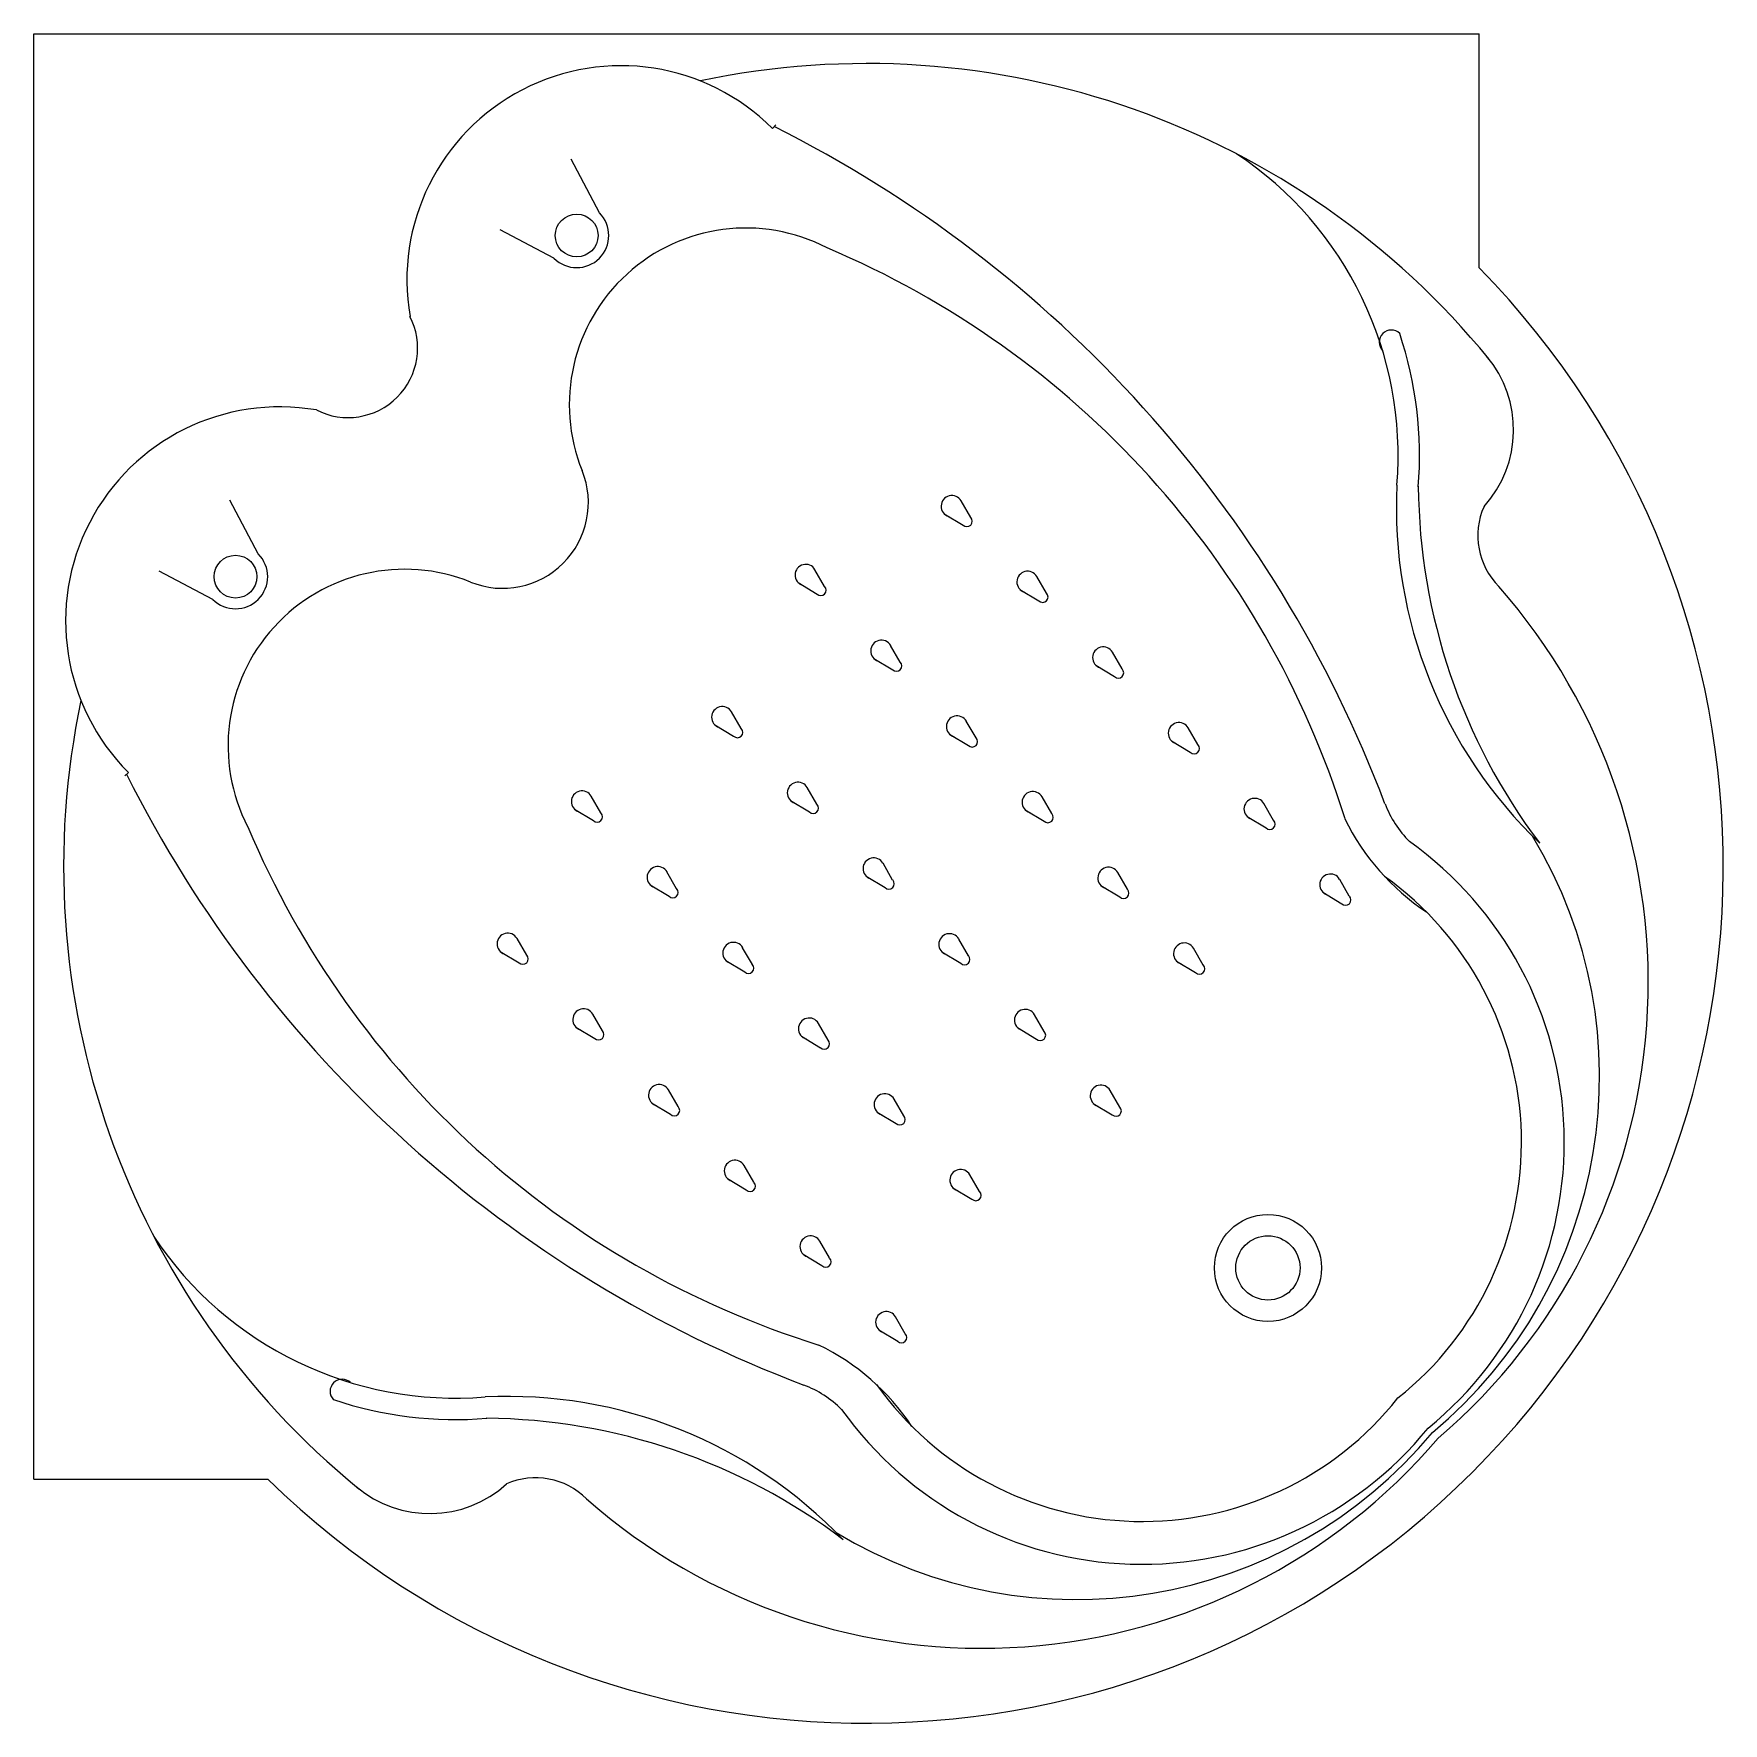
# Model space of a CAD drawing. Header units: millimetres. Extents: x 669.65 to 671.22, y 746.81 to 748.39.
import ezdxf

# ---------------------------------------------------------------- set-up
doc = ezdxf.new("R2010")
doc.units = ezdxf.units.MM
doc.layers.add('Acqualife', color=3, linetype='Continuous')

msp = doc.modelspace()

# ---------------------------------------------------------------- linework, layer by layer
at = {"layer": 'Acqualife'}
for p, q in [((669.646, 747.0427), (669.646, 748.3927)), ((669.646, 748.3927), (670.996, 748.3927)), ((670.996, 748.174), (670.996, 748.3927)), ((669.646, 747.0427), (669.8647, 747.0427))]:
    msp.add_line(p, q, dxfattribs=at)
at = {"layer": 'Acqualife', "color": 2}
for p, q in [((670.3358, 748.3044), (670.3391, 748.3077)), ((670.1742, 748.2255), (670.1478, 748.2757)), ((670.1318, 748.1831), (670.0816, 748.2095)), ((669.8556, 747.9069), (669.8292, 747.9571)), ((669.8132, 747.8645), (669.763, 747.8909)), ((669.7343, 747.7029), (669.731, 747.6996))]:
    msp.add_line(p, q, dxfattribs=at)
at = {"layer": 'Acqualife', "color": 1}
for p, q in [((670.521, 747.9409), (670.512, 747.9565)), ((670.4963, 747.9445), (670.514, 747.9339)), ((670.3845, 747.8766), (670.3755, 747.8922)), ((670.5918, 747.8702), (670.5827, 747.8858)), ((670.5918, 747.8702), (670.5827, 747.8858)), ((670.3598, 747.8801), (670.3775, 747.8695)), ((670.567, 747.8738), (670.5847, 747.8631)), ((670.567, 747.8738), (670.5847, 747.8631)), ((670.4305, 747.8094), (670.4482, 747.7988)), ((670.4305, 747.8094), (670.4482, 747.7988)), ((670.4552, 747.8058), (670.4462, 747.8215)), ((670.4552, 747.8058), (670.4462, 747.8215)), ((670.6625, 747.7995), (670.6534, 747.8151)), ((670.6625, 747.7995), (670.6534, 747.8151)), ((670.6377, 747.803), (670.6554, 747.7924)), ((670.6377, 747.803), (670.6554, 747.7924)), ((670.3067, 747.7438), (670.2977, 747.7594)), ((670.2819, 747.7474), (670.2996, 747.7367)), ((670.526, 747.7351), (670.5169, 747.7507)), ((670.526, 747.7351), (670.5169, 747.7507)), ((670.7332, 747.7288), (670.7242, 747.7444)), ((670.7332, 747.7288), (670.7242, 747.7444)), ((670.5012, 747.7387), (670.5189, 747.7281)), ((670.5012, 747.7387), (670.5189, 747.7281)), ((670.7084, 747.7323), (670.7261, 747.7217)), ((670.7084, 747.7323), (670.7261, 747.7217)), ((670.1756, 747.665), (670.1666, 747.6806)), ((670.3774, 747.6731), (670.3684, 747.6887)), ((670.3774, 747.6731), (670.3684, 747.6887)), ((670.1509, 747.6686), (670.1686, 747.658)), ((670.3526, 747.6766), (670.3703, 747.666)), ((670.3526, 747.6766), (670.3703, 747.666)), ((670.5719, 747.668), (670.5896, 747.6574)), ((670.5719, 747.668), (670.5896, 747.6574)), ((670.5967, 747.6644), (670.5877, 747.68)), ((670.5967, 747.6644), (670.5877, 747.68)), ((670.8039, 747.6581), (670.7949, 747.6737)), ((670.8039, 747.6581), (670.7949, 747.6737)), ((670.7791, 747.6616), (670.7968, 747.651)), ((670.7791, 747.6616), (670.7968, 747.651)), ((670.4481, 747.6024), (670.4391, 747.618)), ((670.4481, 747.6024), (670.4391, 747.618)), ((670.2463, 747.5943), (670.2373, 747.6099)), ((670.2463, 747.5943), (670.2373, 747.6099)), ((670.4233, 747.6059), (670.441, 747.5953)), ((670.4233, 747.6059), (670.441, 747.5953)), ((670.6674, 747.5937), (670.6584, 747.6093)), ((670.6674, 747.5937), (670.6584, 747.6093)), ((670.8746, 747.5874), (670.8656, 747.603)), ((670.8746, 747.5874), (670.8656, 747.603)), ((670.2216, 747.5978), (670.2393, 747.5872)), ((670.2216, 747.5978), (670.2393, 747.5872)), ((670.6426, 747.5972), (670.6603, 747.5866)), ((670.6426, 747.5972), (670.6603, 747.5866)), ((670.8498, 747.5909), (670.8675, 747.5803)), ((670.8498, 747.5909), (670.8675, 747.5803)), ((670.1063, 747.5322), (670.0973, 747.5478)), ((670.3171, 747.5236), (670.308, 747.5392)), ((670.3171, 747.5236), (670.308, 747.5392)), ((670.5188, 747.5317), (670.5098, 747.5473)), ((670.5188, 747.5317), (670.5098, 747.5473)), ((670.7381, 747.523), (670.7291, 747.5386)), ((670.7381, 747.523), (670.7291, 747.5386)), ((670.0816, 747.5357), (670.0992, 747.5251)), ((670.2923, 747.5271), (670.31, 747.5165)), ((670.2923, 747.5271), (670.31, 747.5165)), ((670.4941, 747.5352), (670.5117, 747.5246)), ((670.4941, 747.5352), (670.5117, 747.5246)), ((670.7133, 747.5265), (670.731, 747.5159)), ((670.7133, 747.5265), (670.731, 747.5159)), ((670.177, 747.4615), (670.168, 747.4771)), ((670.177, 747.4615), (670.168, 747.4771)), ((670.5895, 747.461), (670.5805, 747.4766)), ((670.5895, 747.461), (670.5805, 747.4766)), ((670.1523, 747.465), (670.17, 747.4544)), ((670.1523, 747.465), (670.17, 747.4544)), ((670.3878, 747.4529), (670.3788, 747.4685)), ((670.3878, 747.4529), (670.3788, 747.4685)), ((670.5648, 747.4645), (670.5824, 747.4539)), ((670.5648, 747.4645), (670.5824, 747.4539)), ((670.363, 747.4564), (670.3807, 747.4458)), ((670.363, 747.4564), (670.3807, 747.4458)), ((670.2477, 747.3908), (670.2387, 747.4064)), ((670.2477, 747.3908), (670.2387, 747.4064)), ((670.4585, 747.3822), (670.4495, 747.3978)), ((670.4585, 747.3822), (670.4495, 747.3978)), ((670.6602, 747.3903), (670.6512, 747.4059)), ((670.6602, 747.3903), (670.6512, 747.4059)), ((670.223, 747.3943), (670.2407, 747.3837)), ((670.223, 747.3943), (670.2407, 747.3837)), ((670.4337, 747.3857), (670.4514, 747.3751)), ((670.4337, 747.3857), (670.4514, 747.3751)), ((670.6355, 747.3938), (670.6532, 747.3832)), ((670.6355, 747.3938), (670.6532, 747.3832)), ((670.3184, 747.3201), (670.3094, 747.3357)), ((670.3184, 747.3201), (670.3094, 747.3357)), ((670.2937, 747.3236), (670.3114, 747.313)), ((670.2937, 747.3236), (670.3114, 747.313)), ((670.5292, 747.3115), (670.5202, 747.3271)), ((670.5292, 747.3115), (670.5202, 747.3271)), ((670.5044, 747.315), (670.5221, 747.3044)), ((670.5044, 747.315), (670.5221, 747.3044)), ((670.3892, 747.2494), (670.3801, 747.265)), ((670.3892, 747.2494), (670.3801, 747.265)), ((670.3644, 747.2529), (670.3821, 747.2423)), ((670.3644, 747.2529), (670.3821, 747.2423)), ((670.4599, 747.1787), (670.4509, 747.1943)), ((670.4599, 747.1787), (670.4509, 747.1943)), ((670.4351, 747.1822), (670.4528, 747.1716)), ((670.4351, 747.1822), (670.4528, 747.1716))]:
    msp.add_line(p, q, dxfattribs=at)
at = {"layer": 'Acqualife', "color": 2}
for centre in [(670.153, 748.2043), (669.8344, 747.8857)]:
    msp.add_circle(centre, 0.02, dxfattribs=at)
at = {"layer": 'Acqualife', "color": 1}
for radius in [0.05, 0.05, 0.03, 0.03]:
    msp.add_circle((670.7986, 747.2401), radius, dxfattribs=at)
at = {"layer": 'Acqualife', "color": 2}
for centre, radius, start, end in [((670.1944, 748.1629), 0.2, 45, 189.8326), ((670.1944, 748.1629), 0.2, 45, 189.8326), ((670.4238, 747.6149), 0.75, 39.2244, 101.9417), ((670.4238, 747.6149), 0.75, 39.2244, 101.9417), ((669.8126, 747.2591), 1.1711, 20.7268, 63.3751), ((670.5818, 747.9989), 0.3384, 355.2931, 56.3578), ((670.153, 748.2043), 0.03, 225, 45), ((669.9394, 748.0993), 0.065, 242.9845, 27.0155), ((669.9394, 748.0993), 0.065, 242.9845, 27.0155), ((670.9138, 748.1047), 0.0113, 45.8496, 224.1504), ((670.5818, 747.9989), 0.3584, 355.2931, 18.5247), ((670.9214, 748.0228), 0.1066, 317.8105, 40.1799), ((669.8757, 747.8443), 0.2, 80.1674, 225), ((669.8757, 747.8443), 0.2, 80.1674, 225), ((671.3525, 747.9503), 0.434, 177.2529, 226.257), ((671.5003, 747.975), 0.5613, 180.4992, 217.0228), ((671.0617, 747.924), 0.0671, 156.0515, 225), ((669.8344, 747.8857), 0.03, 225, 45), ((670.594, 747.5067), 0.5598, 310.5049, 41.3479), ((670.4238, 747.6149), 0.75, 168.0583, 230.7756), ((670.4238, 747.6149), 0.75, 168.0583, 230.7756), ((670.7796, 748.226), 1.1711, 206.6249, 249.2732), ((671.0015, 747.709), 0.1, 200.7268, 225), ((670.7312, 747.3578), 0.3442, 309.073, 54.5653), ((670.6755, 747.4191), 0.4328, 309.7527, 31.2105), ((670.0398, 747.4569), 0.3384, 213.6422, 274.7069), ((670.3297, 747.0372), 0.1, 45, 69.2732), ((670.0398, 747.4569), 0.3584, 251.4753, 274.7069), ((670.0884, 746.6861), 0.434, 43.743, 92.7471), ((670.0637, 746.5384), 0.5613, 52.9772, 89.5008), ((670.6809, 747.3075), 0.3442, 215.4347, 320.927), ((670.5319, 747.4447), 0.5598, 228.6521, 319.4951), ((670.6195, 747.3632), 0.4328, 238.7895, 320.2473), ((670.0159, 747.1173), 0.1066, 229.8201, 312.1895), ((670.1147, 746.977), 0.0671, 45, 113.9485)]:
    msp.add_arc(centre, radius, start, end, dxfattribs=at)
at = {"layer": 'Acqualife', "color": 1}
for centre, radius, start, end in [((670.311, 748.0464), 0.1649, 62.6346, 201.9621), ((670.0542, 747.405), 0.8551, 17.3081, 67.1107), ((670.0839, 747.9548), 0.08, 248.0379, 21.9621), ((670.5034, 747.9515), 0.01, 30.0191, 253.0725), ((670.5175, 747.9374), 0.005, 225, 45), ((669.9923, 747.7277), 0.1649, 68.0379, 207.3654), ((670.3669, 747.8872), 0.01, 30.0191, 253.0725), ((670.5741, 747.8808), 0.01, 30.0191, 253.0725), ((670.5741, 747.8808), 0.01, 30.0191, 253.0725), ((670.381, 747.873), 0.005, 225, 45), ((670.5882, 747.8667), 0.005, 225, 45), ((670.5882, 747.8667), 0.005, 225, 45), ((670.4376, 747.8164), 0.01, 30.0191, 253.0725), ((670.4376, 747.8164), 0.01, 30.0191, 253.0725), ((670.6448, 747.8101), 0.01, 30.0191, 253.0725), ((670.6448, 747.8101), 0.01, 30.0191, 253.0725), ((670.4517, 747.8023), 0.005, 225, 45), ((670.4517, 747.8023), 0.005, 225, 45), ((670.6589, 747.796), 0.005, 225, 45), ((670.6589, 747.796), 0.005, 225, 45), ((670.289, 747.7544), 0.01, 30.0191, 253.0725), ((670.3031, 747.7403), 0.005, 225, 45), ((670.5083, 747.7457), 0.01, 30.0191, 253.0725), ((670.5083, 747.7457), 0.01, 30.0191, 253.0725), ((670.7155, 747.7394), 0.01, 30.0191, 253.0725), ((670.7155, 747.7394), 0.01, 30.0191, 253.0725), ((670.5224, 747.7316), 0.005, 225, 45), ((670.5224, 747.7316), 0.005, 225, 45), ((670.7296, 747.7253), 0.005, 225, 45), ((670.7296, 747.7253), 0.005, 225, 45), ((670.158, 747.6756), 0.01, 30.0191, 253.0725), ((670.3597, 747.6837), 0.01, 30.0191, 253.0725), ((670.3597, 747.6837), 0.01, 30.0191, 253.0725), ((670.579, 747.675), 0.01, 30.0191, 253.0725), ((670.579, 747.675), 0.01, 30.0191, 253.0725), ((670.1721, 747.6615), 0.005, 225, 45), ((670.3739, 747.6696), 0.005, 225, 45), ((670.3739, 747.6696), 0.005, 225, 45), ((670.7862, 747.6687), 0.01, 30.0191, 253.0725), ((670.7862, 747.6687), 0.01, 30.0191, 253.0725), ((670.6337, 747.9845), 0.8551, 202.8893, 252.6919), ((670.5931, 747.6609), 0.005, 225, 45), ((670.5931, 747.6609), 0.005, 225, 45), ((670.8004, 747.6546), 0.005, 225, 45), ((670.8004, 747.6546), 0.005, 225, 45), ((671.0685, 747.7562), 0.2204, 206.051, 236.4062), ((670.4304, 747.613), 0.01, 30.0191, 253.0725), ((670.4304, 747.613), 0.01, 30.0191, 253.0725), ((670.2287, 747.6049), 0.01, 30.0191, 253.0725), ((670.2287, 747.6049), 0.01, 30.0191, 253.0725), ((670.4446, 747.5989), 0.005, 225, 45), ((670.4446, 747.5989), 0.005, 225, 45), ((670.6497, 747.6043), 0.01, 30.0191, 253.0725), ((670.6497, 747.6043), 0.01, 30.0191, 253.0725), ((670.8569, 747.598), 0.01, 30.0191, 253.0725), ((670.8569, 747.598), 0.01, 30.0191, 253.0725), ((670.7306, 747.3575), 0.3048, 308.4172, 54.5126), ((670.2428, 747.5908), 0.005, 225, 45), ((670.2428, 747.5908), 0.005, 225, 45), ((670.6638, 747.5902), 0.005, 225, 45), ((670.6638, 747.5902), 0.005, 225, 45), ((670.8711, 747.5838), 0.005, 225, 45), ((670.8711, 747.5838), 0.005, 225, 45), ((670.0886, 747.5428), 0.01, 30.0191, 253.0725), ((670.2994, 747.5342), 0.01, 30.0191, 253.0725), ((670.2994, 747.5342), 0.01, 30.0191, 253.0725), ((670.5011, 747.5423), 0.01, 30.0191, 253.0725), ((670.5011, 747.5423), 0.01, 30.0191, 253.0725), ((670.7204, 747.5336), 0.01, 30.0191, 253.0725), ((670.7204, 747.5336), 0.01, 30.0191, 253.0725), ((670.1028, 747.5287), 0.005, 225, 45), ((670.3135, 747.5201), 0.005, 225, 45), ((670.3135, 747.5201), 0.005, 225, 45), ((670.5153, 747.5282), 0.005, 225, 45), ((670.5153, 747.5282), 0.005, 225, 45), ((670.7346, 747.5195), 0.005, 225, 45), ((670.7346, 747.5195), 0.005, 225, 45), ((670.1594, 747.4721), 0.01, 30.0191, 253.0725), ((670.1594, 747.4721), 0.01, 30.0191, 253.0725), ((670.5718, 747.4716), 0.01, 30.0191, 253.0725), ((670.5718, 747.4716), 0.01, 30.0191, 253.0725), ((670.1735, 747.458), 0.005, 225, 45), ((670.1735, 747.458), 0.005, 225, 45), ((670.3701, 747.4635), 0.01, 30.0191, 253.0725), ((670.3701, 747.4635), 0.01, 30.0191, 253.0725), ((670.586, 747.4574), 0.005, 225, 45), ((670.586, 747.4574), 0.005, 225, 45), ((670.3842, 747.4494), 0.005, 225, 45), ((670.3842, 747.4494), 0.005, 225, 45), ((670.2301, 747.4014), 0.01, 30.0191, 253.0725), ((670.2301, 747.4014), 0.01, 30.0191, 253.0725), ((670.4408, 747.3928), 0.01, 30.0191, 253.0725), ((670.4408, 747.3928), 0.01, 30.0191, 253.0725), ((670.6426, 747.4009), 0.01, 30.0191, 253.0725), ((670.6426, 747.4009), 0.01, 30.0191, 253.0725), ((670.2442, 747.3872), 0.005, 225, 45), ((670.2442, 747.3872), 0.005, 225, 45), ((670.4549, 747.3786), 0.005, 225, 45), ((670.4549, 747.3786), 0.005, 225, 45), ((670.6567, 747.3867), 0.005, 225, 45), ((670.6567, 747.3867), 0.005, 225, 45), ((670.3008, 747.3307), 0.01, 30.0191, 253.0725), ((670.3008, 747.3307), 0.01, 30.0191, 253.0725), ((670.3149, 747.3165), 0.005, 225, 45), ((670.3149, 747.3165), 0.005, 225, 45), ((670.5115, 747.3221), 0.01, 30.0191, 253.0725), ((670.5115, 747.3221), 0.01, 30.0191, 253.0725), ((670.5257, 747.3079), 0.005, 225, 45), ((670.5257, 747.3079), 0.005, 225, 45), ((670.3715, 747.26), 0.01, 30.0191, 253.0725), ((670.3715, 747.26), 0.01, 30.0191, 253.0725), ((670.3856, 747.2458), 0.005, 225, 45), ((670.3856, 747.2458), 0.005, 225, 45), ((670.4422, 747.1893), 0.01, 30.0191, 253.0725), ((670.4422, 747.1893), 0.01, 30.0191, 253.0725), ((670.4563, 747.1751), 0.005, 225, 45), ((670.4563, 747.1751), 0.005, 225, 45), ((670.2825, 746.9701), 0.2204, 33.5938, 63.949), ((670.6812, 747.3081), 0.3048, 215.4874, 321.5828)]:
    msp.add_arc(centre, radius, start, end, dxfattribs=at)
at = {"layer": 'Acqualife'}
for centre, radius, start, end in [((670.4238, 747.6149), 0.8, 225.6619, 44.3381), ((669.934, 747.1249), 0.0113, 45.8496, 224.1504)]:
    msp.add_arc(centre, radius, start, end, dxfattribs=at)

doc.saveas('drawing.dxf')
